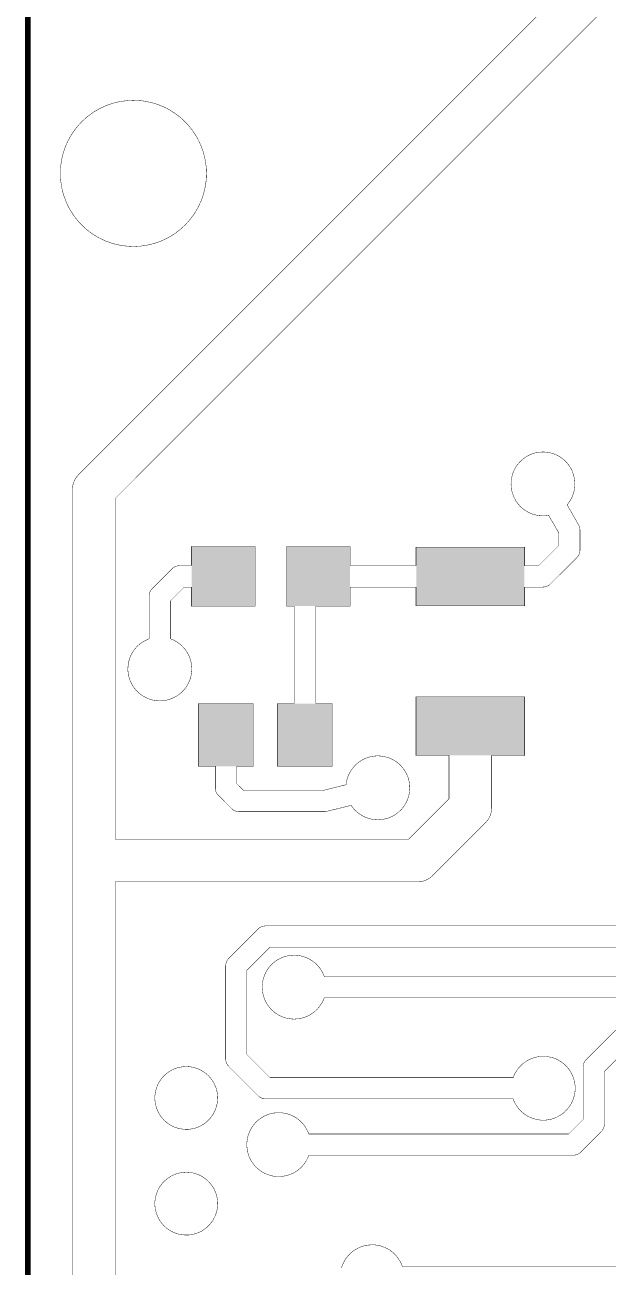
# Model space of a CAD drawing. Extents: x 0 to 3.15, y 0 to 4.33.
# Drawn here: x -0.003 to 0.549, y 1.628 to 2.803 of the extents above; entities that cross this region are included whole.
import ezdxf

# ---------------------------------------------------------------- set-up
doc = ezdxf.new("R2010")
doc.units = 0
for name, color, linetype in [('Board_Outline', 13, 'CONTINUOUS'), ('Edge_Top', 16, 'CONTINUOUS'), ('Top_Paste', 4, 'CONTINUOUS')]:
    doc.layers.add(name, color=color, linetype=linetype)

msp = doc.modelspace()

# ---------------------------------------------------------------- linework, layer by layer
at = {"layer": 'Board_Outline', "linetype": 'CONTINUOUS', "const_width": 0.0055}
msp.add_lwpolyline([(0, 0), (3.1496, 0), (3.1496, 4.3307), (0, 4.3307), (0, 0)], dxfattribs=at)
at = {"layer": 'Edge_Top', "linetype": 'CONTINUOUS', "const_width": 0.0004}
for points in [[(0.0423, 1.3803), (0.0423, 2.0134), (0.0423, 2.0138), (0.0423, 2.3641), (0.0424, 2.3651), (0.0425, 2.3662), (0.0426, 2.3672), (0.0428, 2.3682), (0.0431, 2.3692), (0.0434, 2.3702), (0.0438, 2.3712), (0.0442, 2.3722), (0.0447, 2.3731), (0.0452, 2.374), (0.0458, 2.3749), (0.0464, 2.3758), (0.0471, 2.3766), (0.0478, 2.3774), (0.0485, 2.3781), (0.0488, 2.3784), (0.7978, 3.1274)], [(0.8465, 3.119), (0.0827, 2.3552), (0.0827, 2.3551), (0.0827, 2.0329), (0.083, 2.0329), (0.3604, 2.0329), (0.3604, 2.0329), (0.3986, 2.0711), (0.3986, 2.0711), (0.3986, 2.112), (0.3985, 2.112), (0.3674, 2.112), (0.3674, 2.1675), (0.4702, 2.1675), (0.4702, 2.112), (0.439, 2.112), (0.439, 2.1117), (0.439, 2.0622), (0.4389, 2.0611), (0.4388, 2.0601), (0.4386, 2.0591), (0.4384, 2.058), (0.4382, 2.057), (0.4378, 2.056), (0.4375, 2.055), (0.437, 2.0541), (0.4366, 2.0531), (0.436, 2.0522), (0.4355, 2.0513), (0.4349, 2.0505), (0.4342, 2.0497), (0.4335, 2.0489), (0.4328, 2.0481), (0.4325, 2.0479), (0.3827, 1.9981), (0.3819, 1.9974), (0.3811, 1.9967), (0.3802, 1.9961), (0.3794, 1.9955), (0.3784, 1.995), (0.3775, 1.9945), (0.3766, 1.9941), (0.3756, 1.9937), (0.3746, 1.9934), (0.3736, 1.9931), (0.3725, 1.9929), (0.3715, 1.9927), (0.3705, 1.9926), (0.3694, 1.9925), (0.3684, 1.9925), (0.368, 1.9925), (0.0827, 1.9925), (0.0827, 1.9922), (0.0827, 1.3788)], [(0.1691, 2.6625), (0.169, 2.6607), (0.169, 2.6588), (0.1688, 2.657), (0.1687, 2.6552), (0.1684, 2.6533), (0.1682, 2.6515), (0.1678, 2.6497), (0.1675, 2.6479), (0.167, 2.6461), (0.1666, 2.6443), (0.1661, 2.6426), (0.1655, 2.6408), (0.1649, 2.6391), (0.1643, 2.6374), (0.1636, 2.6357), (0.1628, 2.634), (0.162, 2.6323), (0.1612, 2.6307), (0.1603, 2.6291), (0.1594, 2.6275), (0.1584, 2.6259), (0.1574, 2.6244), (0.1564, 2.6229), (0.1553, 2.6214), (0.1542, 2.6199), (0.153, 2.6185), (0.1519, 2.6171), (0.1506, 2.6157), (0.1494, 2.6144), (0.148, 2.6131), (0.1467, 2.6119), (0.1453, 2.6106), (0.1439, 2.6094), (0.1425, 2.6083), (0.141, 2.6072), (0.1396, 2.6061), (0.138, 2.6051), (0.1365, 2.6041), (0.1349, 2.6031), (0.1333, 2.6022), (0.1317, 2.6014), (0.13, 2.6005), (0.1284, 2.5998), (0.1267, 2.599), (0.125, 2.5984), (0.1233, 2.5977), (0.1215, 2.5971), (0.1198, 2.5966), (0.118, 2.5961), (0.1162, 2.5956), (0.1144, 2.5952), (0.1126, 2.5948), (0.1108, 2.5945), (0.109, 2.5943), (0.1072, 2.594), (0.1054, 2.5939), (0.1035, 2.5938), (0.1017, 2.5937), (0.0999, 2.5937), (0.098, 2.5937), (0.0962, 2.5938), (0.0944, 2.5939), (0.0925, 2.5941), (0.0907, 2.5943), (0.0889, 2.5946), (0.0871, 2.5949), (0.0853, 2.5952), (0.0835, 2.5957), (0.0817, 2.5961), (0.0799, 2.5966), (0.0782, 2.5972), (0.0765, 2.5978), (0.0747, 2.5984), (0.073, 2.5991), (0.0714, 2.5999), (0.0697, 2.6007), (0.068, 2.6015), (0.0664, 2.6024), (0.0648, 2.6033), (0.0633, 2.6042), (0.0617, 2.6052), (0.0602, 2.6063), (0.0587, 2.6073), (0.0573, 2.6085), (0.0558, 2.6096), (0.0544, 2.6108), (0.0531, 2.612), (0.0517, 2.6133), (0.0504, 2.6146), (0.0492, 2.6159), (0.0479, 2.6173), (0.0468, 2.6187), (0.0456, 2.6201), (0.0445, 2.6216), (0.0434, 2.6231), (0.0424, 2.6246), (0.0414, 2.6261), (0.0404, 2.6277), (0.0395, 2.6293), (0.0387, 2.6309), (0.0378, 2.6326), (0.0371, 2.6342), (0.0363, 2.6359), (0.0356, 2.6376), (0.035, 2.6393), (0.0344, 2.6411), (0.0338, 2.6428), (0.0333, 2.6446), (0.0329, 2.6464), (0.0324, 2.6482), (0.0321, 2.65), (0.0318, 2.6518), (0.0315, 2.6536), (0.0313, 2.6554), (0.0311, 2.6572), (0.031, 2.6591), (0.0309, 2.6609), (0.0309, 2.6628), (0.0309, 2.6646), (0.031, 2.6664), (0.0311, 2.6683), (0.0313, 2.6701), (0.0315, 2.6719), (0.0318, 2.6737), (0.0321, 2.6755), (0.0324, 2.6773), (0.0329, 2.6791), (0.0333, 2.6809), (0.0338, 2.6827), (0.0344, 2.6844), (0.035, 2.6862), (0.0356, 2.6879), (0.0363, 2.6896), (0.037, 2.6913), (0.0378, 2.6929), (0.0387, 2.6946), (0.0395, 2.6962), (0.0404, 2.6978), (0.0414, 2.6994), (0.0424, 2.7009), (0.0434, 2.7024), (0.0445, 2.7039), (0.0456, 2.7054), (0.0468, 2.7068), (0.0479, 2.7082), (0.0492, 2.7096), (0.0504, 2.7109), (0.0517, 2.7122), (0.0531, 2.7135), (0.0544, 2.7147), (0.0558, 2.7159), (0.0573, 2.7171), (0.0587, 2.7182), (0.0602, 2.7192), (0.0617, 2.7203), (0.0633, 2.7213), (0.0648, 2.7222), (0.0664, 2.7232), (0.068, 2.724), (0.0697, 2.7249), (0.0713, 2.7256), (0.073, 2.7264), (0.0747, 2.7271), (0.0764, 2.7277), (0.0782, 2.7283), (0.0799, 2.7289), (0.0817, 2.7294), (0.0835, 2.7299), (0.0853, 2.7303), (0.0871, 2.7306), (0.0889, 2.731), (0.0907, 2.7312), (0.0925, 2.7314), (0.0943, 2.7316), (0.0962, 2.7317), (0.098, 2.7318), (0.0998, 2.7319), (0.1017, 2.7318), (0.1035, 2.7318), (0.1053, 2.7316), (0.1072, 2.7315), (0.109, 2.7313), (0.1108, 2.731), (0.1126, 2.7307), (0.1144, 2.7303), (0.1162, 2.7299), (0.118, 2.7295), (0.1198, 2.729), (0.1215, 2.7284), (0.1233, 2.7278), (0.125, 2.7272), (0.1267, 2.7265), (0.1284, 2.7258), (0.13, 2.725), (0.1317, 2.7242), (0.1333, 2.7233), (0.1349, 2.7224), (0.1365, 2.7214), (0.138, 2.7204), (0.1395, 2.7194), (0.141, 2.7183), (0.1425, 2.7172), (0.1439, 2.7161), (0.1453, 2.7149), (0.1467, 2.7137), (0.148, 2.7124), (0.1493, 2.7111), (0.1506, 2.7098), (0.1518, 2.7084), (0.153, 2.707), (0.1542, 2.7056), (0.1553, 2.7041), (0.1564, 2.7027), (0.1574, 2.7011), (0.1584, 2.6996), (0.1594, 2.698), (0.1603, 2.6964), (0.1612, 2.6948), (0.162, 2.6932), (0.1628, 2.6915), (0.1635, 2.6898), (0.1642, 2.6881), (0.1649, 2.6864), (0.1655, 2.6847), (0.1661, 2.6829), (0.1666, 2.6812), (0.167, 2.6794), (0.1675, 2.6776), (0.1678, 2.6758), (0.1682, 2.674), (0.1684, 2.6722), (0.1687, 2.6704), (0.1688, 2.6685), (0.169, 2.6667), (0.169, 2.6649), (0.1691, 2.663), (0.1691, 2.6625)], [(0.3677, 2.3092), (0.4702, 2.3092), (0.4702, 2.2915), (0.471, 2.2915), (0.4834, 2.2915), (0.4834, 2.2916), (0.5025, 2.3107), (0.5025, 2.3107), (0.5025, 2.3226), (0.5023, 2.323), (0.4929, 2.3393), (0.4916, 2.3391), (0.4903, 2.3389), (0.489, 2.3388), (0.4877, 2.3388), (0.4864, 2.3388), (0.4851, 2.3389), (0.4838, 2.339), (0.4825, 2.3392), (0.4812, 2.3395), (0.4799, 2.3398), (0.4787, 2.3401), (0.4774, 2.3405), (0.4762, 2.341), (0.475, 2.3415), (0.4738, 2.3421), (0.4727, 2.3427), (0.4715, 2.3434), (0.4704, 2.3441), (0.4694, 2.3449), (0.4683, 2.3457), (0.4673, 2.3465), (0.4664, 2.3474), (0.4655, 2.3484), (0.4646, 2.3494), (0.4638, 2.3504), (0.463, 2.3514), (0.4622, 2.3525), (0.4615, 2.3536), (0.4609, 2.3548), (0.4603, 2.3559), (0.4598, 2.3571), (0.4593, 2.3584), (0.4588, 2.3596), (0.4585, 2.3608), (0.4581, 2.3621), (0.4579, 2.3634), (0.4576, 2.3647), (0.4575, 2.366), (0.4574, 2.3673), (0.4573, 2.3686), (0.4574, 2.3699), (0.4574, 2.3712), (0.4575, 2.3725), (0.4577, 2.3738), (0.458, 2.3751), (0.4583, 2.3764), (0.4586, 2.3777), (0.459, 2.3789), (0.4595, 2.3802), (0.46, 2.3814), (0.4605, 2.3826), (0.4612, 2.3837), (0.4618, 2.3848), (0.4625, 2.3859), (0.4633, 2.387), (0.4641, 2.388), (0.465, 2.389), (0.4658, 2.39), (0.4668, 2.3909), (0.4678, 2.3918), (0.4688, 2.3927), (0.4698, 2.3934), (0.4709, 2.3942), (0.472, 2.3949), (0.4731, 2.3955), (0.4743, 2.3961), (0.4755, 2.3967), (0.4767, 2.3972), (0.4779, 2.3976), (0.4792, 2.398), (0.4805, 2.3984), (0.4818, 2.3986), (0.483, 2.3989), (0.4843, 2.399), (0.4857, 2.3991), (0.487, 2.3992), (0.4883, 2.3992), (0.4896, 2.3991), (0.4909, 2.399), (0.4922, 2.3988), (0.4935, 2.3986), (0.4948, 2.3983), (0.496, 2.398), (0.4973, 2.3976), (0.4985, 2.3971), (0.4997, 2.3966), (0.5009, 2.3961), (0.5021, 2.3955), (0.5032, 2.3948), (0.5043, 2.3941), (0.5054, 2.3933), (0.5064, 2.3925), (0.5074, 2.3917), (0.5084, 2.3908), (0.5093, 2.3899), (0.5102, 2.3889), (0.5111, 2.3879), (0.5119, 2.3869), (0.5126, 2.3858), (0.5133, 2.3847), (0.514, 2.3836), (0.5146, 2.3824), (0.5152, 2.3812), (0.5157, 2.38), (0.5161, 2.3788), (0.5165, 2.3775), (0.5168, 2.3762), (0.5171, 2.375), (0.5174, 2.3737), (0.5175, 2.3724), (0.5177, 2.3711), (0.5177, 2.3698), (0.5177, 2.3685), (0.5177, 2.3672), (0.5176, 2.3659), (0.5174, 2.3645), (0.5172, 2.3633), (0.5169, 2.362), (0.5166, 2.3607), (0.5162, 2.3595), (0.5157, 2.3582), (0.5152, 2.357), (0.5147, 2.3558), (0.5141, 2.3546), (0.5135, 2.3535), (0.5128, 2.3524), (0.512, 2.3513), (0.5112, 2.3503), (0.5104, 2.3492), (0.511, 2.3482), (0.5214, 2.33), (0.5217, 2.3293), (0.522, 2.3286), (0.5222, 2.3278), (0.5224, 2.327), (0.5225, 2.3263), (0.5226, 2.3255), (0.5226, 2.3247), (0.5226, 2.3245), (0.5226, 2.3062), (0.5225, 2.3054), (0.5224, 2.3047), (0.5222, 2.3039), (0.522, 2.3031), (0.5217, 2.3024), (0.5214, 2.3017), (0.521, 2.301), (0.5205, 2.3004), (0.52, 2.2998), (0.5195, 2.2992), (0.5193, 2.299), (0.4944, 2.2742), (0.4939, 2.2737), (0.4932, 2.2732), (0.4926, 2.2728), (0.4919, 2.2724), (0.4911, 2.2721), (0.4904, 2.2719), (0.4896, 2.2717), (0.4889, 2.2715), (0.4881, 2.2715), (0.4873, 2.2714), (0.487, 2.2714), (0.4702, 2.2714), (0.4702, 2.2537), (0.3674, 2.2537), (0.3674, 2.2713), (0.3673, 2.2713), (0.3052, 2.2713), (0.3052, 2.2687), (0.3052, 2.2533), (0.2725, 2.2533), (0.2725, 2.1612), (0.273, 2.1612), (0.2881, 2.1612), (0.2881, 2.1017), (0.2365, 2.1017), (0.2365, 2.1612), (0.2521, 2.1612), (0.2521, 2.1617), (0.2521, 2.2533), (0.249, 2.2533), (0.2448, 2.2533), (0.2448, 2.3097), (0.3052, 2.3097), (0.3052, 2.2917), (0.3104, 2.2917), (0.3674, 2.2917), (0.3674, 2.2923), (0.3674, 2.3092), (0.3677, 2.3092)], [(0.1551, 2.3097), (0.2152, 2.3097), (0.2152, 2.2533), (0.1548, 2.2533), (0.1548, 2.2713), (0.1496, 2.2713), (0.1479, 2.2713), (0.1476, 2.2709), (0.1352, 2.2585), (0.1352, 2.258), (0.1352, 2.2224), (0.1355, 2.2223), (0.1367, 2.2218), (0.1379, 2.2213), (0.1391, 2.2207), (0.1402, 2.22), (0.1413, 2.2194), (0.1424, 2.2186), (0.1435, 2.2178), (0.1445, 2.217), (0.1455, 2.2162), (0.1464, 2.2152), (0.1473, 2.2143), (0.1482, 2.2133), (0.149, 2.2123), (0.1498, 2.2112), (0.1505, 2.2101), (0.1512, 2.209), (0.1518, 2.2078), (0.1524, 2.2067), (0.1529, 2.2055), (0.1534, 2.2042), (0.1538, 2.203), (0.1542, 2.2017), (0.1545, 2.2005), (0.1547, 2.1992), (0.1549, 2.1979), (0.1551, 2.1966), (0.1552, 2.1953), (0.1552, 2.194), (0.1552, 2.1927), (0.1551, 2.1914), (0.1549, 2.1901), (0.1547, 2.1888), (0.1545, 2.1875), (0.1542, 2.1862), (0.1538, 2.1849), (0.1534, 2.1837), (0.1529, 2.1825), (0.1524, 2.1813), (0.1518, 2.1801), (0.1512, 2.1789), (0.1505, 2.1778), (0.1498, 2.1767), (0.149, 2.1757), (0.1482, 2.1746), (0.1473, 2.1736), (0.1464, 2.1727), (0.1455, 2.1718), (0.1445, 2.1709), (0.1435, 2.1701), (0.1424, 2.1693), (0.1413, 2.1686), (0.1402, 2.1679), (0.1391, 2.1673), (0.1379, 2.1667), (0.1367, 2.1661), (0.1355, 2.1657), (0.1342, 2.1652), (0.133, 2.1648), (0.1317, 2.1645), (0.1304, 2.1643), (0.1291, 2.1641), (0.1278, 2.1639), (0.1265, 2.1638), (0.1252, 2.1638), (0.1239, 2.1638), (0.1226, 2.1639), (0.1213, 2.164), (0.12, 2.1642), (0.1187, 2.1644), (0.1174, 2.1648), (0.1161, 2.1651), (0.1149, 2.1655), (0.1137, 2.166), (0.1125, 2.1665), (0.1113, 2.1671), (0.1101, 2.1677), (0.109, 2.1684), (0.1079, 2.1691), (0.1068, 2.1699), (0.1058, 2.1707), (0.1048, 2.1715), (0.1038, 2.1724), (0.1029, 2.1734), (0.1021, 2.1743), (0.1012, 2.1754), (0.1004, 2.1764), (0.0997, 2.1775), (0.099, 2.1786), (0.0984, 2.1797), (0.0978, 2.1809), (0.0972, 2.1821), (0.0967, 2.1833), (0.0963, 2.1846), (0.0959, 2.1858), (0.0956, 2.1871), (0.0953, 2.1884), (0.0951, 2.1897), (0.0949, 2.191), (0.0948, 2.1923), (0.0948, 2.1936), (0.0948, 2.1949), (0.0949, 2.1962), (0.095, 2.1975), (0.0952, 2.1988), (0.0954, 2.2001), (0.0957, 2.2014), (0.0961, 2.2027), (0.0965, 2.2039), (0.0969, 2.2051), (0.0974, 2.2063), (0.098, 2.2075), (0.0986, 2.2087), (0.0993, 2.2098), (0.1, 2.2109), (0.1008, 2.212), (0.1016, 2.213), (0.1024, 2.214), (0.1033, 2.215), (0.1042, 2.2159), (0.1052, 2.2168), (0.1062, 2.2176), (0.1073, 2.2184), (0.1084, 2.2192), (0.1095, 2.2199), (0.1106, 2.2205), (0.1118, 2.2211), (0.113, 2.2217), (0.1142, 2.2222), (0.1148, 2.2224), (0.1148, 2.2228), (0.1148, 2.263), (0.1149, 2.2638), (0.115, 2.2646), (0.1151, 2.2653), (0.1154, 2.2661), (0.1157, 2.2668), (0.116, 2.2675), (0.1164, 2.2682), (0.1168, 2.2689), (0.1173, 2.2695), (0.1179, 2.27), (0.1181, 2.2703), (0.1183, 2.2705), (0.1367, 2.2889), (0.1373, 2.2894), (0.1379, 2.2899), (0.1386, 2.2903), (0.1393, 2.2907), (0.14, 2.291), (0.1408, 2.2912), (0.1415, 2.2914), (0.1423, 2.2916), (0.1431, 2.2917), (0.1439, 2.2917), (0.1442, 2.2917), (0.1445, 2.2917), (0.1548, 2.2917), (0.1548, 2.2921), (0.1548, 2.3097), (0.1551, 2.3097)], [(0.162, 2.1612), (0.2133, 2.1612), (0.2133, 2.1017), (0.1975, 2.1017), (0.1975, 2.1002), (0.1975, 2.0856), (0.1979, 2.0852), (0.2042, 2.079), (0.2042, 2.079), (0.2796, 2.079), (0.2799, 2.0791), (0.3012, 2.0844), (0.3012, 2.0848), (0.3014, 2.0861), (0.3016, 2.0873), (0.3019, 2.0886), (0.3023, 2.0899), (0.3027, 2.0911), (0.3031, 2.0924), (0.3036, 2.0936), (0.3042, 2.0948), (0.3048, 2.0959), (0.3054, 2.0971), (0.3061, 2.0982), (0.3069, 2.0993), (0.3077, 2.1003), (0.3085, 2.1013), (0.3094, 2.1023), (0.3103, 2.1032), (0.3113, 2.1041), (0.3123, 2.105), (0.3133, 2.1058), (0.3144, 2.1065), (0.3155, 2.1072), (0.3166, 2.1079), (0.3178, 2.1085), (0.319, 2.1091), (0.3202, 2.1096), (0.3214, 2.11), (0.3227, 2.1104), (0.3239, 2.1108), (0.3252, 2.1111), (0.3265, 2.1113), (0.3278, 2.1115), (0.3291, 2.1116), (0.3304, 2.1117), (0.3317, 2.1117), (0.3331, 2.1116), (0.3344, 2.1115), (0.3357, 2.1113), (0.337, 2.1111), (0.3382, 2.1108), (0.3395, 2.1105), (0.3408, 2.1101), (0.342, 2.1097), (0.3432, 2.1092), (0.3444, 2.1086), (0.3456, 2.1081), (0.3467, 2.1074), (0.3478, 2.1067), (0.3489, 2.106), (0.35, 2.1052), (0.351, 2.1043), (0.352, 2.1035), (0.3529, 2.1025), (0.3538, 2.1016), (0.3546, 2.1006), (0.3554, 2.0996), (0.3562, 2.0985), (0.3569, 2.0974), (0.3576, 2.0963), (0.3582, 2.0951), (0.3588, 2.0939), (0.3593, 2.0927), (0.3598, 2.0915), (0.3602, 2.0902), (0.3605, 2.089), (0.3608, 2.0877), (0.3611, 2.0864), (0.3612, 2.0851), (0.3614, 2.0838), (0.3614, 2.0825), (0.3615, 2.0812), (0.3614, 2.0799), (0.3613, 2.0786), (0.3612, 2.0773), (0.361, 2.076), (0.3607, 2.0747), (0.3604, 2.0734), (0.36, 2.0722), (0.3596, 2.0709), (0.3591, 2.0697), (0.3585, 2.0685), (0.358, 2.0673), (0.3573, 2.0662), (0.3566, 2.0651), (0.3559, 2.064), (0.3551, 2.0629), (0.3543, 2.0619), (0.3534, 2.0609), (0.3525, 2.06), (0.3515, 2.0591), (0.3506, 2.0582), (0.3495, 2.0574), (0.3485, 2.0566), (0.3474, 2.0559), (0.3462, 2.0552), (0.3451, 2.0546), (0.3439, 2.054), (0.3427, 2.0535), (0.3415, 2.053), (0.3402, 2.0526), (0.339, 2.0523), (0.3377, 2.052), (0.3364, 2.0517), (0.3351, 2.0515), (0.3338, 2.0514), (0.3325, 2.0513), (0.3312, 2.0513), (0.3299, 2.0513), (0.3286, 2.0514), (0.3273, 2.0515), (0.326, 2.0517), (0.3247, 2.052), (0.3234, 2.0523), (0.3222, 2.0527), (0.3209, 2.0531), (0.3197, 2.0536), (0.3185, 2.0541), (0.3173, 2.0547), (0.3162, 2.0553), (0.315, 2.056), (0.3139, 2.0567), (0.3129, 2.0575), (0.3119, 2.0583), (0.3109, 2.0592), (0.3099, 2.0601), (0.309, 2.061), (0.3082, 2.062), (0.3073, 2.0631), (0.3066, 2.0641), (0.306, 2.0649), (0.3057, 2.0648), (0.2829, 2.0592), (0.2821, 2.059), (0.2813, 2.0589), (0.2806, 2.0589), (0.2802, 2.0589), (0.28, 2.0589), (0.1997, 2.0589), (0.199, 2.059), (0.1982, 2.0591), (0.1974, 2.0593), (0.1967, 2.0595), (0.1959, 2.0598), (0.1952, 2.0601), (0.1945, 2.0605), (0.1939, 2.061), (0.1933, 2.0615), (0.1927, 2.062), (0.1925, 2.0622), (0.1802, 2.0746), (0.1797, 2.0751), (0.1792, 2.0758), (0.1788, 2.0764), (0.1784, 2.0771), (0.1781, 2.0779), (0.1779, 2.0786), (0.1777, 2.0794), (0.1775, 2.0801), (0.1775, 2.0809), (0.1775, 2.0817), (0.1775, 2.082), (0.1775, 2.1018), (0.1771, 2.1017), (0.1617, 2.1017), (0.1617, 2.1612), (0.162, 2.1612)], [(1.5585, 1.9307), (0.2292, 1.9307), (0.2292, 1.9307), (0.2074, 1.9089), (0.2074, 1.9086), (0.2074, 1.8291), (0.2074, 1.8291), (0.2292, 1.8073), (0.2295, 1.8073), (0.4593, 1.8073), (0.4595, 1.8077), (0.4599, 1.8089), (0.4605, 1.8101), (0.461, 1.8113), (0.4617, 1.8124), (0.4624, 1.8135), (0.4631, 1.8146), (0.4639, 1.8157), (0.4647, 1.8167), (0.4656, 1.8177), (0.4665, 1.8186), (0.4674, 1.8195), (0.4684, 1.8204), (0.4694, 1.8212), (0.4705, 1.822), (0.4716, 1.8227), (0.4727, 1.8234), (0.4739, 1.824), (0.475, 1.8246), (0.4762, 1.8252), (0.4775, 1.8256), (0.4787, 1.826), (0.48, 1.8264), (0.4812, 1.8267), (0.4825, 1.827), (0.4838, 1.8272), (0.4851, 1.8273), (0.4864, 1.8274), (0.4878, 1.8274), (0.4891, 1.8274), (0.4904, 1.8273), (0.4917, 1.8272), (0.493, 1.827), (0.4943, 1.8267), (0.4955, 1.8264), (0.4968, 1.8261), (0.498, 1.8257), (0.4993, 1.8252), (0.5005, 1.8247), (0.5016, 1.8241), (0.5028, 1.8235), (0.5039, 1.8228), (0.505, 1.8221), (0.5061, 1.8213), (0.5071, 1.8205), (0.5081, 1.8196), (0.509, 1.8187), (0.51, 1.8178), (0.5108, 1.8168), (0.5117, 1.8158), (0.5124, 1.8147), (0.5132, 1.8136), (0.5139, 1.8125), (0.5145, 1.8113), (0.5151, 1.8102), (0.5156, 1.809), (0.5161, 1.8078), (0.5165, 1.8065), (0.5169, 1.8053), (0.5172, 1.804), (0.5175, 1.8027), (0.5177, 1.8014), (0.5179, 1.8001), (0.518, 1.7988), (0.518, 1.7975), (0.518, 1.7962), (0.5179, 1.7949), (0.5178, 1.7936), (0.5176, 1.7923), (0.5173, 1.791), (0.517, 1.7897), (0.5167, 1.7885), (0.5163, 1.7872), (0.5158, 1.786), (0.5153, 1.7848), (0.5147, 1.7836), (0.5141, 1.7824), (0.5134, 1.7813), (0.5127, 1.7802), (0.512, 1.7791), (0.5111, 1.7781), (0.5103, 1.7771), (0.5094, 1.7762), (0.5085, 1.7752), (0.5075, 1.7744), (0.5065, 1.7735), (0.5054, 1.7727), (0.5043, 1.772), (0.5032, 1.7713), (0.5021, 1.7707), (0.5009, 1.7701), (0.4997, 1.7695), (0.4985, 1.769), (0.4973, 1.7686), (0.496, 1.7682), (0.4947, 1.7679), (0.4935, 1.7676), (0.4922, 1.7674), (0.4909, 1.7672), (0.4896, 1.7671), (0.4882, 1.7671), (0.4869, 1.7671), (0.4856, 1.7671), (0.4843, 1.7673), (0.483, 1.7674), (0.4817, 1.7677), (0.4804, 1.768), (0.4792, 1.7683), (0.4779, 1.7687), (0.4767, 1.7692), (0.4755, 1.7697), (0.4743, 1.7702), (0.4731, 1.7708), (0.472, 1.7715), (0.4709, 1.7722), (0.4698, 1.773), (0.4688, 1.7738), (0.4678, 1.7746), (0.4668, 1.7755), (0.4659, 1.7764), (0.465, 1.7774), (0.4642, 1.7784), (0.4634, 1.7795), (0.4626, 1.7805), (0.4619, 1.7817), (0.4613, 1.7828), (0.4607, 1.784), (0.4601, 1.7852), (0.4596, 1.7864), (0.4593, 1.7872), (0.4592, 1.7872), (0.2248, 1.7872), (0.224, 1.7873), (0.2232, 1.7874), (0.2224, 1.7876), (0.2217, 1.7878), (0.221, 1.7881), (0.2202, 1.7884), (0.2196, 1.7888), (0.2189, 1.7893), (0.2183, 1.7898), (0.2178, 1.7903), (0.2176, 1.7905), (0.1901, 1.818), (0.1896, 1.8186), (0.1891, 1.8192), (0.1887, 1.8199), (0.1883, 1.8206), (0.188, 1.8213), (0.1877, 1.8221), (0.1875, 1.8228), (0.1874, 1.8236), (0.1873, 1.8244), (0.1873, 1.8252), (0.1873, 1.8255), (0.1873, 1.9133), (0.1874, 1.9141), (0.1875, 1.9149), (0.1877, 1.9157), (0.1879, 1.9164), (0.1882, 1.9172), (0.1885, 1.9179), (0.1889, 1.9185), (0.1894, 1.9192), (0.1899, 1.9198), (0.1904, 1.9204), (0.1906, 1.9205), (0.2181, 1.948), (0.2187, 1.9486), (0.2193, 1.949), (0.22, 1.9494), (0.2207, 1.9498), (0.2214, 1.9501), (0.2222, 1.9504), (0.2229, 1.9506), (0.2237, 1.9507), (0.2245, 1.9508), (0.2253, 1.9508), (0.2256, 1.9508), (1.5634, 1.9508)], [(1.527, 1.8829), (0.2806, 1.8829), (0.2801, 1.8817), (0.2796, 1.8804), (0.279, 1.8793), (0.2784, 1.8781), (0.2777, 1.877), (0.277, 1.8759), (0.2762, 1.8748), (0.2754, 1.8738), (0.2746, 1.8728), (0.2737, 1.8718), (0.2727, 1.8709), (0.2718, 1.87), (0.2708, 1.8692), (0.2697, 1.8684), (0.2686, 1.8677), (0.2675, 1.867), (0.2664, 1.8663), (0.2652, 1.8657), (0.264, 1.8652), (0.2628, 1.8647), (0.2616, 1.8642), (0.2603, 1.8639), (0.259, 1.8635), (0.2577, 1.8633), (0.2564, 1.863), (0.2551, 1.8629), (0.2538, 1.8628), (0.2525, 1.8627), (0.2512, 1.8627), (0.2499, 1.8628), (0.2486, 1.8629), (0.2473, 1.8631), (0.246, 1.8633), (0.2447, 1.8636), (0.2435, 1.864), (0.2422, 1.8644), (0.241, 1.8648), (0.2398, 1.8653), (0.2386, 1.8659), (0.2374, 1.8665), (0.2363, 1.8672), (0.2352, 1.8679), (0.2341, 1.8686), (0.2331, 1.8694), (0.2321, 1.8703), (0.2311, 1.8712), (0.2302, 1.8721), (0.2293, 1.8731), (0.2285, 1.8741), (0.2277, 1.8751), (0.2269, 1.8762), (0.2262, 1.8773), (0.2256, 1.8785), (0.225, 1.8796), (0.2244, 1.8808), (0.2239, 1.882), (0.2235, 1.8833), (0.2231, 1.8845), (0.2227, 1.8858), (0.2225, 1.8871), (0.2222, 1.8884), (0.2221, 1.8897), (0.2219, 1.891), (0.2219, 1.8923), (0.2219, 1.8936), (0.2219, 1.8949), (0.2221, 1.8962), (0.2222, 1.8975), (0.2225, 1.8988), (0.2227, 1.9001), (0.2231, 1.9014), (0.2235, 1.9026), (0.2239, 1.9038), (0.2244, 1.9051), (0.225, 1.9062), (0.2256, 1.9074), (0.2262, 1.9085), (0.2269, 1.9097), (0.2277, 1.9107), (0.2285, 1.9118), (0.2293, 1.9128), (0.2302, 1.9137), (0.2311, 1.9147), (0.2321, 1.9156), (0.2331, 1.9164), (0.2341, 1.9172), (0.2352, 1.918), (0.2363, 1.9187), (0.2375, 1.9193), (0.2386, 1.92), (0.2398, 1.9205), (0.241, 1.921), (0.2422, 1.9215), (0.2435, 1.9219), (0.2448, 1.9222), (0.246, 1.9225), (0.2473, 1.9227), (0.2486, 1.9229), (0.2499, 1.923), (0.2512, 1.9231), (0.2526, 1.9231), (0.2539, 1.9231), (0.2552, 1.923), (0.2565, 1.9228), (0.2578, 1.9226), (0.2591, 1.9223), (0.2603, 1.922), (0.2616, 1.9216), (0.2628, 1.9211), (0.264, 1.9206), (0.2652, 1.9201), (0.2664, 1.9195), (0.2675, 1.9189), (0.2686, 1.9182), (0.2697, 1.9174), (0.2708, 1.9166), (0.2718, 1.9158), (0.2728, 1.9149), (0.2737, 1.914), (0.2746, 1.913), (0.2754, 1.912), (0.2763, 1.911), (0.277, 1.9099), (0.2777, 1.9088), (0.2784, 1.9077), (0.279, 1.9066), (0.2796, 1.9054), (0.2801, 1.9042), (0.2806, 1.9029), (0.2807, 1.903), (1.5319, 1.903)], [(0.5674, 1.835), (0.5457, 1.8132), (0.5457, 1.8129), (0.5457, 1.7632), (0.5456, 1.7624), (0.5455, 1.7617), (0.5453, 1.7609), (0.5451, 1.7601), (0.5448, 1.7594), (0.5445, 1.7587), (0.5441, 1.758), (0.5436, 1.7574), (0.5431, 1.7568), (0.5425, 1.7562), (0.5424, 1.756), (0.523, 1.7366), (0.5224, 1.7361), (0.5218, 1.7357), (0.5211, 1.7352), (0.5204, 1.7349), (0.5197, 1.7346), (0.5189, 1.7343), (0.5182, 1.7341), (0.5174, 1.734), (0.5166, 1.7339), (0.5158, 1.7339), (0.5155, 1.7339), (0.266, 1.7339), (0.2655, 1.7327), (0.265, 1.7315), (0.2644, 1.7303), (0.2638, 1.7291), (0.2632, 1.728), (0.2624, 1.7269), (0.2617, 1.7258), (0.2609, 1.7248), (0.26, 1.7238), (0.2591, 1.7228), (0.2582, 1.7219), (0.2572, 1.721), (0.2562, 1.7202), (0.2551, 1.7194), (0.2541, 1.7187), (0.2529, 1.718), (0.2518, 1.7173), (0.2506, 1.7167), (0.2494, 1.7162), (0.2482, 1.7157), (0.247, 1.7153), (0.2457, 1.7149), (0.2445, 1.7145), (0.2432, 1.7143), (0.2419, 1.7141), (0.2406, 1.7139), (0.2393, 1.7138), (0.238, 1.7137), (0.2366, 1.7137), (0.2353, 1.7138), (0.234, 1.7139), (0.2327, 1.7141), (0.2314, 1.7143), (0.2302, 1.7146), (0.2289, 1.715), (0.2276, 1.7154), (0.2264, 1.7158), (0.2252, 1.7164), (0.224, 1.7169), (0.2229, 1.7175), (0.2217, 1.7182), (0.2206, 1.7189), (0.2195, 1.7197), (0.2185, 1.7205), (0.2175, 1.7213), (0.2165, 1.7222), (0.2156, 1.7231), (0.2147, 1.7241), (0.2139, 1.7251), (0.2131, 1.7261), (0.2124, 1.7272), (0.2116, 1.7283), (0.211, 1.7295), (0.2104, 1.7306), (0.2098, 1.7318), (0.2093, 1.733), (0.2089, 1.7343), (0.2085, 1.7355), (0.2082, 1.7368), (0.2079, 1.7381), (0.2077, 1.7394), (0.2075, 1.7407), (0.2074, 1.742), (0.2073, 1.7433), (0.2073, 1.7446), (0.2074, 1.7459), (0.2075, 1.7472), (0.2077, 1.7485), (0.2079, 1.7498), (0.2082, 1.7511), (0.2085, 1.7524), (0.2089, 1.7536), (0.2094, 1.7548), (0.2099, 1.7561), (0.2104, 1.7572), (0.211, 1.7584), (0.2117, 1.7596), (0.2124, 1.7607), (0.2131, 1.7617), (0.2139, 1.7628), (0.2148, 1.7638), (0.2156, 1.7648), (0.2166, 1.7657), (0.2175, 1.7666), (0.2185, 1.7674), (0.2196, 1.7682), (0.2206, 1.769), (0.2217, 1.7697), (0.2229, 1.7703), (0.224, 1.771), (0.2252, 1.7715), (0.2264, 1.772), (0.2277, 1.7725), (0.2289, 1.7729), (0.2302, 1.7732), (0.2315, 1.7735), (0.2328, 1.7738), (0.2341, 1.7739), (0.2354, 1.7741), (0.2367, 1.7741), (0.238, 1.7741), (0.2393, 1.7741), (0.2406, 1.774), (0.2419, 1.7738), (0.2432, 1.7736), (0.2445, 1.7733), (0.2458, 1.773), (0.247, 1.7726), (0.2482, 1.7722), (0.2495, 1.7717), (0.2507, 1.7711), (0.2518, 1.7705), (0.253, 1.7699), (0.2541, 1.7692), (0.2552, 1.7684), (0.2562, 1.7676), (0.2572, 1.7668), (0.2582, 1.7659), (0.2591, 1.765), (0.26, 1.764), (0.2609, 1.763), (0.2617, 1.762), (0.2625, 1.7609), (0.2632, 1.7598), (0.2638, 1.7587), (0.2645, 1.7576), (0.265, 1.7564), (0.2655, 1.7552), (0.266, 1.7539), (0.2661, 1.754), (0.5119, 1.754), (0.5121, 1.7542), (0.5256, 1.7677), (0.5256, 1.7677), (0.5256, 1.8177), (0.5256, 1.8185), (0.5258, 1.8192), (0.5259, 1.82), (0.5262, 1.8208), (0.5265, 1.8215), (0.5268, 1.8222), (0.5272, 1.8229), (0.5277, 1.8235), (0.5282, 1.8241), (0.5287, 1.8247), (0.5289, 1.8249), (0.5564, 1.8524)], [(0.1797, 1.7878), (0.1796, 1.7865), (0.1795, 1.7852), (0.1794, 1.7839), (0.1792, 1.7826), (0.1789, 1.7813), (0.1786, 1.78), (0.1782, 1.7788), (0.1778, 1.7775), (0.1773, 1.7763), (0.1767, 1.7751), (0.1761, 1.774), (0.1755, 1.7728), (0.1748, 1.7717), (0.174, 1.7706), (0.1732, 1.7696), (0.1724, 1.7686), (0.1715, 1.7676), (0.1706, 1.7667), (0.1696, 1.7658), (0.1686, 1.7649), (0.1676, 1.7641), (0.1665, 1.7634), (0.1654, 1.7627), (0.1643, 1.762), (0.1631, 1.7614), (0.1619, 1.7609), (0.1607, 1.7604), (0.1595, 1.7599), (0.1582, 1.7595), (0.1569, 1.7592), (0.1557, 1.7589), (0.1544, 1.7587), (0.1531, 1.7585), (0.1518, 1.7584), (0.1504, 1.7584), (0.1491, 1.7584), (0.1478, 1.7585), (0.1465, 1.7586), (0.1452, 1.7588), (0.1439, 1.759), (0.1426, 1.7593), (0.1414, 1.7596), (0.1401, 1.7601), (0.1389, 1.7605), (0.1377, 1.761), (0.1365, 1.7616), (0.1354, 1.7622), (0.1342, 1.7629), (0.1331, 1.7636), (0.1321, 1.7644), (0.131, 1.7652), (0.1301, 1.7661), (0.1291, 1.767), (0.1282, 1.7679), (0.1273, 1.7689), (0.1265, 1.7699), (0.1257, 1.771), (0.125, 1.7721), (0.1243, 1.7732), (0.1237, 1.7743), (0.1231, 1.7755), (0.1226, 1.7767), (0.1221, 1.7779), (0.1217, 1.7792), (0.1213, 1.7804), (0.121, 1.7817), (0.1207, 1.783), (0.1205, 1.7843), (0.1204, 1.7856), (0.1203, 1.7869), (0.1203, 1.7882), (0.1203, 1.7895), (0.1204, 1.7908), (0.1206, 1.7921), (0.1208, 1.7934), (0.121, 1.7947), (0.1214, 1.796), (0.1217, 1.7972), (0.1222, 1.7985), (0.1227, 1.7997), (0.1232, 1.8009), (0.1238, 1.8021), (0.1244, 1.8032), (0.1251, 1.8043), (0.1259, 1.8054), (0.1267, 1.8065), (0.1275, 1.8075), (0.1284, 1.8084), (0.1293, 1.8094), (0.1303, 1.8103), (0.1313, 1.8111), (0.1323, 1.8119), (0.1334, 1.8127), (0.1345, 1.8134), (0.1356, 1.8141), (0.1368, 1.8147), (0.138, 1.8152), (0.1392, 1.8157), (0.1404, 1.8162), (0.1417, 1.8166), (0.1429, 1.8169), (0.1442, 1.8172), (0.1455, 1.8174), (0.1468, 1.8176), (0.1481, 1.8177), (0.1494, 1.8178), (0.1507, 1.8178), (0.152, 1.8177), (0.1533, 1.8176), (0.1546, 1.8174), (0.1559, 1.8172), (0.1572, 1.8169), (0.1585, 1.8165), (0.1597, 1.8161), (0.161, 1.8157), (0.1622, 1.8152), (0.1634, 1.8146), (0.1645, 1.814), (0.1656, 1.8133), (0.1667, 1.8126), (0.1678, 1.8118), (0.1688, 1.811), (0.1698, 1.8102), (0.1708, 1.8093), (0.1717, 1.8083), (0.1726, 1.8073), (0.1734, 1.8063), (0.1742, 1.8053), (0.1749, 1.8042), (0.1756, 1.8031), (0.1763, 1.8019), (0.1768, 1.8007), (0.1774, 1.7996), (0.1779, 1.7983), (0.1783, 1.7971), (0.1787, 1.7958), (0.179, 1.7946), (0.1792, 1.7933), (0.1794, 1.792), (0.1796, 1.7907), (0.1797, 1.7894), (0.1797, 1.7881), (0.1797, 1.7878)], [(0.1797, 1.6878), (0.1796, 1.6865), (0.1795, 1.6852), (0.1794, 1.6839), (0.1792, 1.6826), (0.1789, 1.6813), (0.1786, 1.68), (0.1782, 1.6788), (0.1778, 1.6775), (0.1773, 1.6763), (0.1767, 1.6751), (0.1761, 1.674), (0.1755, 1.6728), (0.1748, 1.6717), (0.174, 1.6706), (0.1732, 1.6696), (0.1724, 1.6686), (0.1715, 1.6676), (0.1706, 1.6667), (0.1696, 1.6658), (0.1686, 1.6649), (0.1676, 1.6641), (0.1665, 1.6634), (0.1654, 1.6627), (0.1643, 1.662), (0.1631, 1.6614), (0.1619, 1.6609), (0.1607, 1.6604), (0.1595, 1.6599), (0.1582, 1.6595), (0.1569, 1.6592), (0.1557, 1.6589), (0.1544, 1.6587), (0.1531, 1.6585), (0.1518, 1.6584), (0.1504, 1.6584), (0.1491, 1.6584), (0.1478, 1.6585), (0.1465, 1.6586), (0.1452, 1.6588), (0.1439, 1.659), (0.1426, 1.6593), (0.1414, 1.6596), (0.1401, 1.6601), (0.1389, 1.6605), (0.1377, 1.661), (0.1365, 1.6616), (0.1354, 1.6622), (0.1342, 1.6629), (0.1331, 1.6636), (0.1321, 1.6644), (0.131, 1.6652), (0.1301, 1.6661), (0.1291, 1.667), (0.1282, 1.6679), (0.1273, 1.6689), (0.1265, 1.6699), (0.1257, 1.671), (0.125, 1.6721), (0.1243, 1.6732), (0.1237, 1.6743), (0.1231, 1.6755), (0.1226, 1.6767), (0.1221, 1.6779), (0.1217, 1.6792), (0.1213, 1.6804), (0.121, 1.6817), (0.1207, 1.683), (0.1205, 1.6843), (0.1204, 1.6856), (0.1203, 1.6869), (0.1203, 1.6882), (0.1203, 1.6895), (0.1204, 1.6908), (0.1206, 1.6921), (0.1208, 1.6934), (0.121, 1.6947), (0.1214, 1.696), (0.1217, 1.6972), (0.1222, 1.6985), (0.1227, 1.6997), (0.1232, 1.7009), (0.1238, 1.7021), (0.1244, 1.7032), (0.1251, 1.7043), (0.1259, 1.7054), (0.1267, 1.7065), (0.1275, 1.7075), (0.1284, 1.7084), (0.1293, 1.7094), (0.1303, 1.7103), (0.1313, 1.7111), (0.1323, 1.7119), (0.1334, 1.7127), (0.1345, 1.7134), (0.1356, 1.7141), (0.1368, 1.7147), (0.138, 1.7152), (0.1392, 1.7157), (0.1404, 1.7162), (0.1417, 1.7166), (0.1429, 1.7169), (0.1442, 1.7172), (0.1455, 1.7174), (0.1468, 1.7176), (0.1481, 1.7177), (0.1494, 1.7178), (0.1507, 1.7178), (0.152, 1.7177), (0.1533, 1.7176), (0.1546, 1.7174), (0.1559, 1.7172), (0.1572, 1.7169), (0.1585, 1.7165), (0.1597, 1.7161), (0.161, 1.7157), (0.1622, 1.7152), (0.1634, 1.7146), (0.1645, 1.714), (0.1656, 1.7133), (0.1667, 1.7126), (0.1678, 1.7118), (0.1688, 1.711), (0.1698, 1.7102), (0.1708, 1.7093), (0.1717, 1.7083), (0.1726, 1.7073), (0.1734, 1.7063), (0.1742, 1.7053), (0.1749, 1.7042), (0.1756, 1.7031), (0.1763, 1.7019), (0.1768, 1.7007), (0.1774, 1.6996), (0.1779, 1.6983), (0.1783, 1.6971), (0.1787, 1.6958), (0.179, 1.6946), (0.1792, 1.6933), (0.1794, 1.692), (0.1796, 1.6907), (0.1797, 1.6894), (0.1797, 1.6881), (0.1797, 1.6878)], [(0.2969, 1.6273), (0.2973, 1.6286), (0.2977, 1.6298), (0.2982, 1.631), (0.2988, 1.6322), (0.2994, 1.6334), (0.3, 1.6345), (0.3007, 1.6356), (0.3015, 1.6367), (0.3023, 1.6378), (0.3031, 1.6388), (0.304, 1.6397), (0.3049, 1.6407), (0.3059, 1.6416), (0.3069, 1.6424), (0.308, 1.6432), (0.309, 1.644), (0.3101, 1.6447), (0.3113, 1.6453), (0.3124, 1.6459), (0.3136, 1.6465), (0.3148, 1.647), (0.3161, 1.6475), (0.3173, 1.6479), (0.3186, 1.6482), (0.3198, 1.6485), (0.3211, 1.6487), (0.3224, 1.6489), (0.3237, 1.649), (0.3251, 1.6491), (0.3264, 1.6491), (0.3277, 1.6491), (0.329, 1.649), (0.3303, 1.6488), (0.3316, 1.6486), (0.3329, 1.6483), (0.3341, 1.648), (0.3354, 1.6476), (0.3366, 1.6471), (0.3378, 1.6466), (0.339, 1.6461), (0.3402, 1.6455), (0.3413, 1.6449), (0.3425, 1.6442), (0.3435, 1.6434), (0.3446, 1.6426), (0.3456, 1.6418), (0.3466, 1.6409), (0.3475, 1.64), (0.3484, 1.639), (0.3493, 1.638), (0.3501, 1.637), (0.3508, 1.6359), (0.3515, 1.6348), (0.3522, 1.6337), (0.3528, 1.6325), (0.3534, 1.6314), (0.3539, 1.6302), (0.3544, 1.6289), (0.3545, 1.629), (0.9503, 1.629)]]:
    msp.add_lwpolyline(points, dxfattribs=at)
at = {"layer": 'Top_Paste'}
for points in [[(0.155, 2.3095), (0.215, 2.3095), (0.155, 2.2535), (0.215, 2.2535)], [(0.245, 2.3095), (0.305, 2.3095), (0.245, 2.2535), (0.305, 2.2535)], [(0.3676, 2.309), (0.47, 2.309), (0.3676, 2.2539), (0.47, 2.2539)], [(0.3676, 2.1673), (0.47, 2.1673), (0.3676, 2.1122), (0.47, 2.1122)], [(0.1619, 2.161), (0.2131, 2.161), (0.1619, 2.1019), (0.2131, 2.1019)], [(0.2367, 2.161), (0.2879, 2.161), (0.2367, 2.1019), (0.2879, 2.1019)]]:
    msp.add_solid(points, dxfattribs=at)

doc.saveas('drawing.dxf')
